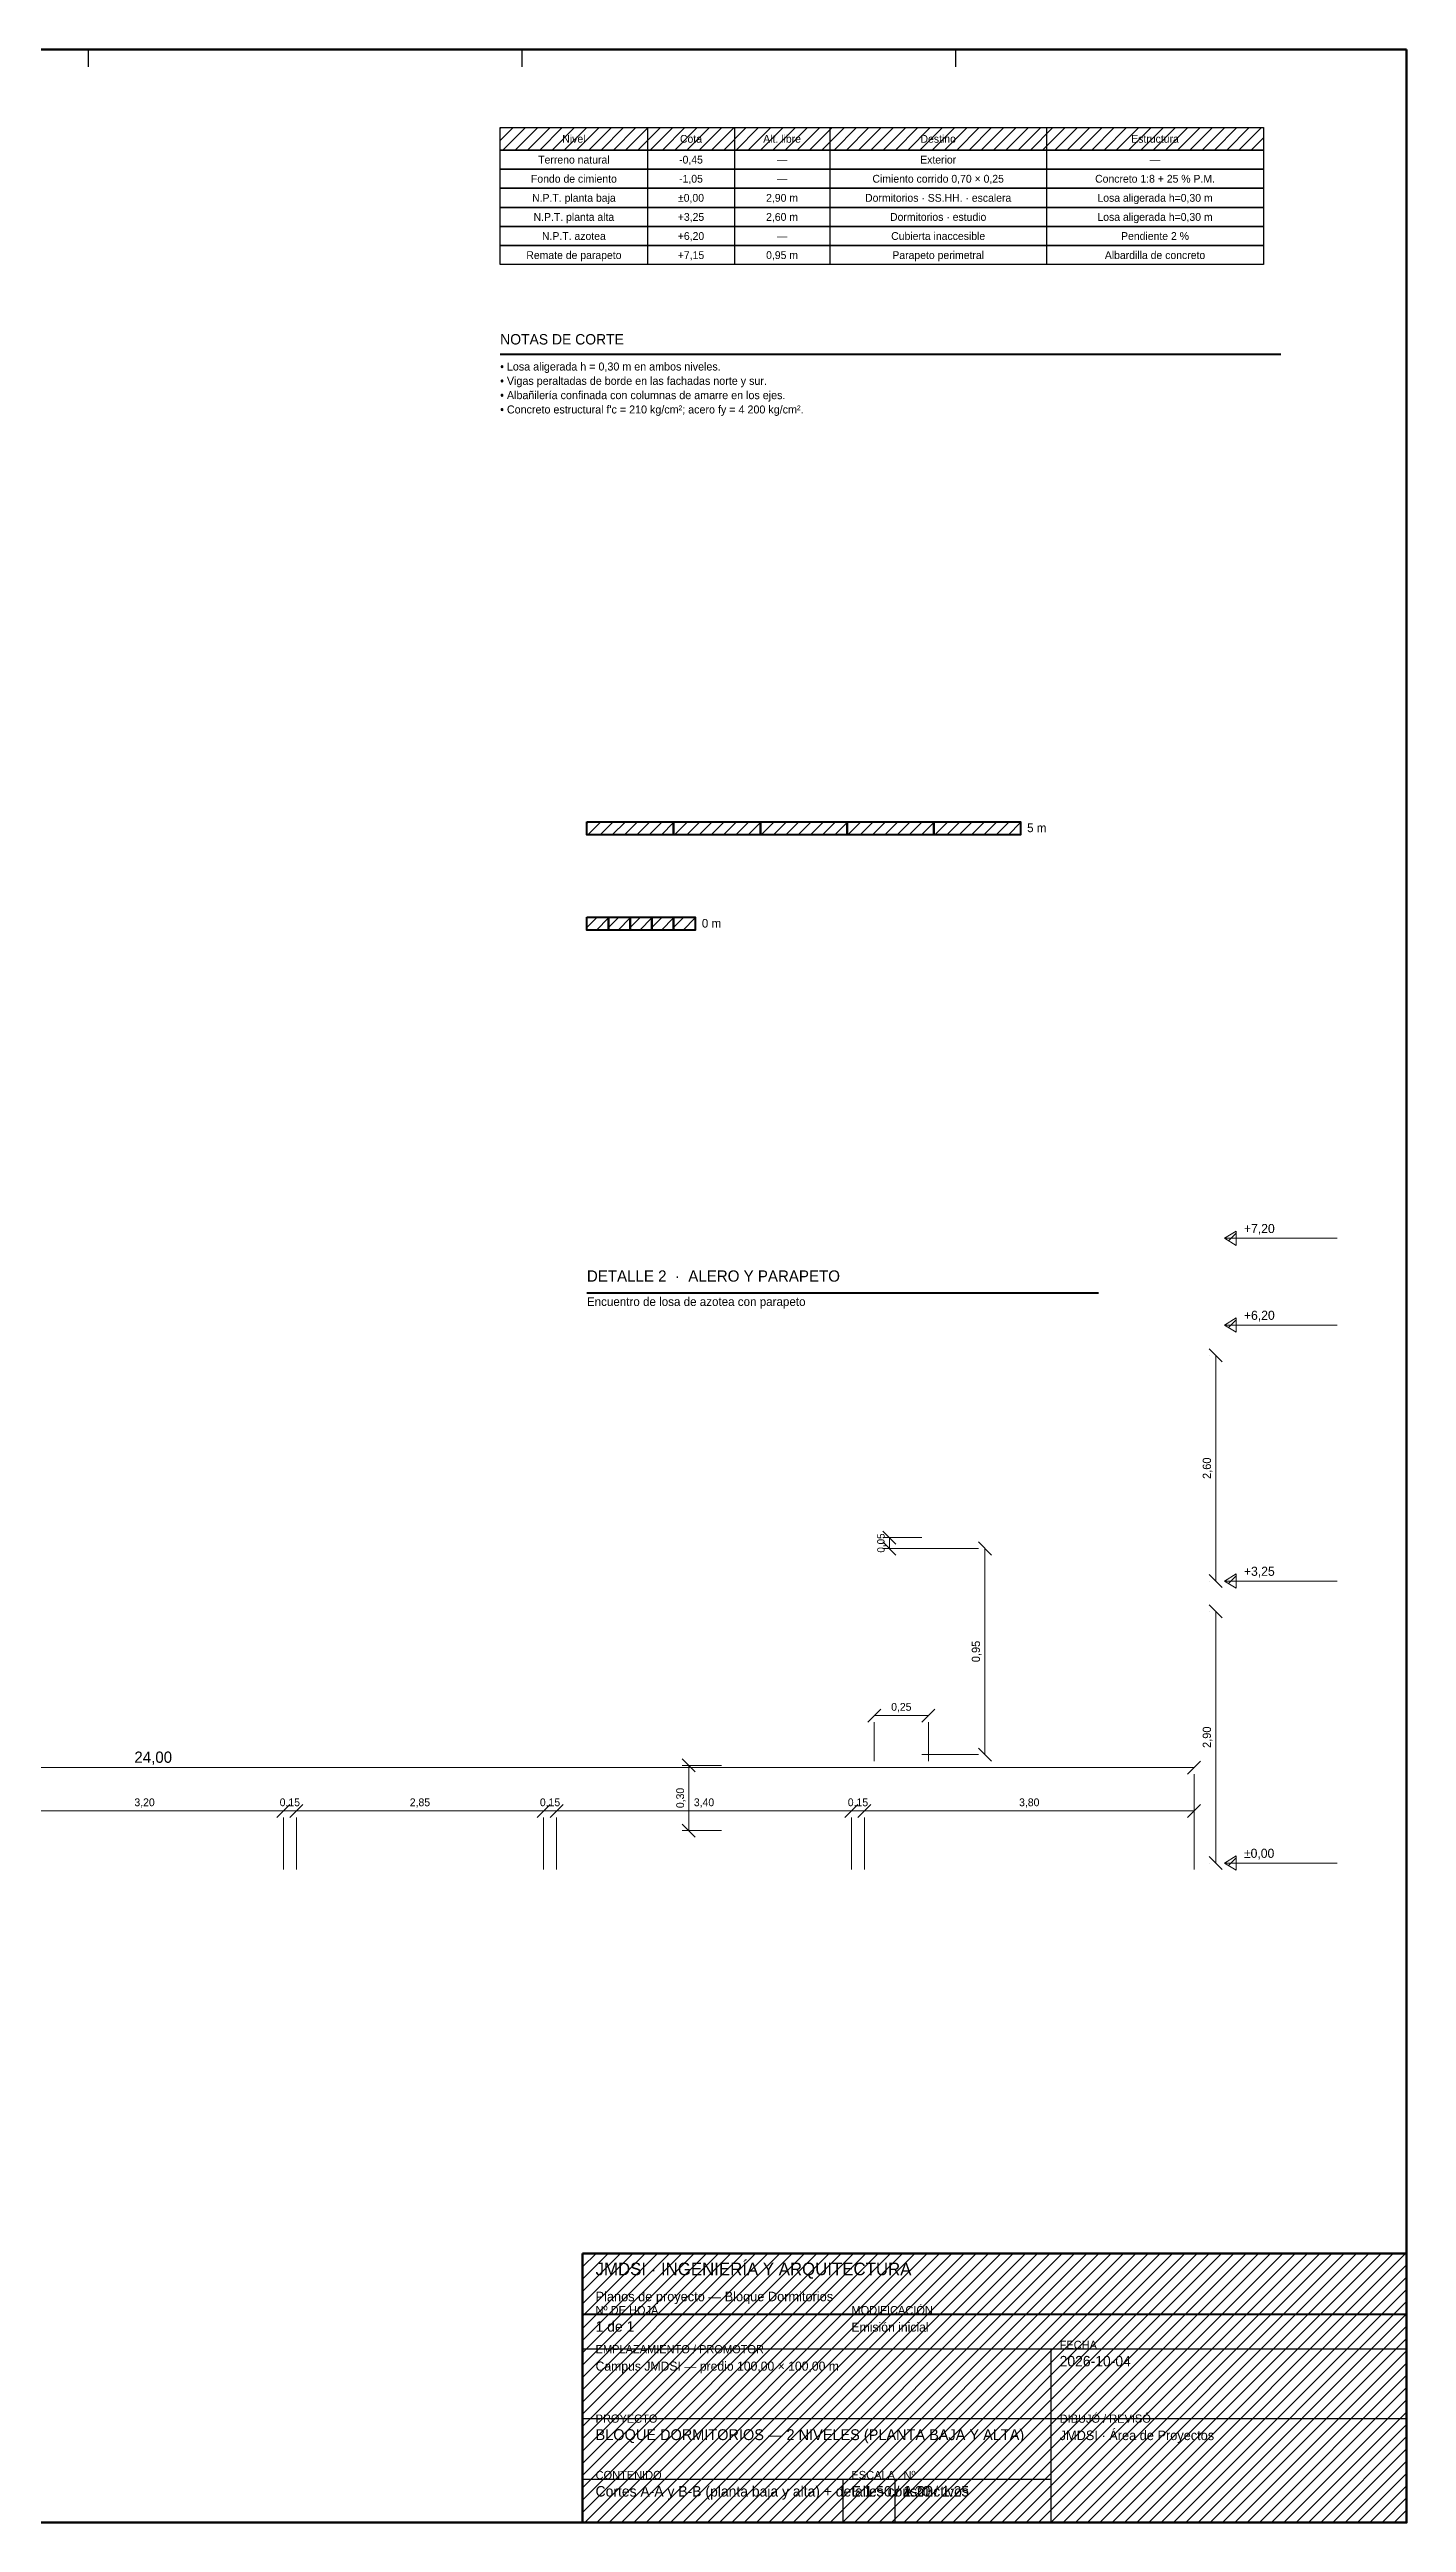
# Model space of a CAD drawing. Header units: metres. Extents: x -1.4 to 41.5, y -29.1 to 7.4.
# Drawn here: x 25.8 to 41.45, y -29.1 to -0.6 of the extents above; entities that cross this region are included whole.
import ezdxf
from ezdxf.enums import TextEntityAlignment as Align

# ---------------------------------------------------------------- set-up
doc = ezdxf.new("R2010")
doc.units = ezdxf.units.M
for name, color, linetype, lineweight in [('cota', 7, 'CONTINUOUS', 13), ('cota-texto', 7, 'CONTINUOUS', 5), ('hatch', 7, 'CONTINUOUS', 9), ('marco', 7, 'CONTINUOUS', 70), ('marco-fino', 7, 'CONTINUOUS', 25), ('marco-medio', 7, 'CONTINUOUS', 40), ('nivel', 7, 'CONTINUOUS', 20), ('sombra', 7, 'CONTINUOUS', 5), ('texto', 7, 'CONTINUOUS', 5), ('texto-suave', 7, 'CONTINUOUS', 5)]:
    doc.layers.add(name, color=color, linetype=linetype, lineweight=lineweight)

msp = doc.modelspace()

# ---------------------------------------------------------------- linework, layer by layer
at = {"layer": 'cota'}
for p, q in [((39.175, -15.575), (39.325, -15.725)), ((39.175, -15.65), (39.175, -15.65)), ((39.25, -18.25), (39.25, -15.65)), ((35.413, -17.675), (35.562, -17.825)), ((35.863, -17.75), (35.413, -17.75)), ((35.413, -17.8), (35.562, -17.95)), ((35.863, -17.875), (35.413, -17.875)), ((35.488, -17.875), (35.488, -17.75)), ((35.863, -17.875), (36.513, -17.875)), ((36.513, -17.8), (36.663, -17.95)), ((36.587, -20.25), (36.587, -17.875)), ((39.175, -18.175), (39.325, -18.325)), ((39.175, -18.25), (39.175, -18.25)), ((39.175, -18.525), (39.325, -18.675)), ((39.175, -18.6), (39.175, -18.6)), ((39.25, -21.5), (39.25, -18.6)), ((35.238, -19.875), (35.388, -19.725)), ((35.312, -19.8), (35.938, -19.8)), ((35.312, -20.325), (35.312, -19.875)), ((35.863, -19.875), (36.013, -19.725)), ((35.938, -20.325), (35.938, -19.875)), ((36.513, -20.175), (36.663, -20.325)), ((15, -20.4), (39, -20.4)), ((33.1, -20.3), (33.25, -20.45)), ((33.55, -20.375), (33.1, -20.375)), ((33.175, -21.125), (33.175, -20.375)), ((35.863, -20.25), (36.513, -20.25)), ((38.925, -20.475), (39.075, -20.325)), ((39, -21.575), (39, -20.475)), ((25.3, -20.9), (28.5, -20.9)), ((28.425, -20.975), (28.575, -20.825)), ((28.425, -20.975), (28.575, -20.825)), ((28.5, -20.9), (28.65, -20.9)), ((28.5, -21.575), (28.5, -20.975)), ((28.5, -21.575), (28.5, -20.975)), ((28.575, -20.975), (28.725, -20.825)), ((28.575, -20.975), (28.725, -20.825)), ((28.65, -20.9), (31.5, -20.9)), ((28.65, -21.575), (28.65, -20.975)), ((28.65, -21.575), (28.65, -20.975)), ((31.425, -20.975), (31.575, -20.825)), ((31.425, -20.975), (31.575, -20.825)), ((31.5, -20.9), (31.65, -20.9)), ((31.5, -21.575), (31.5, -20.975)), ((31.5, -21.575), (31.5, -20.975)), ((31.575, -20.975), (31.725, -20.825)), ((31.575, -20.975), (31.725, -20.825)), ((31.65, -20.9), (35.05, -20.9)), ((31.65, -21.575), (31.65, -20.975)), ((31.65, -21.575), (31.65, -20.975)), ((33.1, -21.05), (33.25, -21.2)), ((34.975, -20.975), (35.125, -20.825)), ((34.975, -20.975), (35.125, -20.825)), ((35.05, -20.9), (35.2, -20.9)), ((35.05, -21.575), (35.05, -20.975)), ((35.05, -21.575), (35.05, -20.975)), ((35.125, -20.975), (35.275, -20.825)), ((35.125, -20.975), (35.275, -20.825)), ((35.2, -20.9), (39, -20.9)), ((35.2, -21.575), (35.2, -20.975)), ((35.2, -21.575), (35.2, -20.975)), ((38.925, -20.975), (39.075, -20.825)), ((39, -21.575), (39, -20.975)), ((33.55, -21.125), (33.1, -21.125)), ((39.175, -21.425), (39.325, -21.575)), ((39.175, -21.5), (39.175, -21.5))]:
    msp.add_line(p, q, dxfattribs=at)
at = {"layer": 'hatch'}
for p, q in [((31, -1.65), (31.15, -1.5)), ((31, -1.509), (31.009, -1.5)), ((31.032, -1.76), (31.292, -1.5)), ((31.173, -1.76), (31.433, -1.5)), ((31.315, -1.76), (31.575, -1.5)), ((31.456, -1.76), (31.716, -1.5)), ((31.598, -1.76), (31.858, -1.5)), ((31.739, -1.76), (31.999, -1.5)), ((31.88, -1.76), (32.14, -1.5)), ((32.022, -1.76), (32.282, -1.5)), ((32.163, -1.76), (32.423, -1.5)), ((32.305, -1.76), (32.565, -1.5)), ((32.446, -1.76), (32.706, -1.5)), ((32.588, -1.76), (32.848, -1.5)), ((32.729, -1.76), (32.989, -1.5)), ((32.87, -1.76), (33.13, -1.5)), ((33.012, -1.76), (33.272, -1.5)), ((33.153, -1.76), (33.413, -1.5)), ((33.295, -1.76), (33.555, -1.5)), ((33.436, -1.76), (33.696, -1.5)), ((33.577, -1.76), (33.837, -1.5)), ((33.719, -1.76), (33.979, -1.5)), ((33.86, -1.76), (34.12, -1.5)), ((34.002, -1.76), (34.262, -1.5)), ((34.143, -1.76), (34.403, -1.5)), ((34.285, -1.76), (34.545, -1.5)), ((34.426, -1.76), (34.686, -1.5)), ((34.567, -1.76), (34.827, -1.5)), ((34.709, -1.76), (34.969, -1.5)), ((34.85, -1.76), (35.11, -1.5)), ((34.992, -1.76), (35.252, -1.5)), ((35.133, -1.76), (35.393, -1.5)), ((35.275, -1.76), (35.535, -1.5)), ((35.416, -1.76), (35.676, -1.5)), ((35.557, -1.76), (35.817, -1.5)), ((35.699, -1.76), (35.959, -1.5)), ((35.84, -1.76), (36.1, -1.5)), ((35.982, -1.76), (36.242, -1.5)), ((36.123, -1.76), (36.383, -1.5)), ((36.264, -1.76), (36.524, -1.5)), ((36.406, -1.76), (36.666, -1.5)), ((36.547, -1.76), (36.807, -1.5)), ((36.689, -1.76), (36.949, -1.5)), ((36.83, -1.76), (37.09, -1.5)), ((36.972, -1.76), (37.232, -1.5)), ((37.113, -1.76), (37.373, -1.5)), ((37.254, -1.76), (37.514, -1.5)), ((37.396, -1.76), (37.656, -1.5)), ((37.537, -1.76), (37.797, -1.5)), ((37.679, -1.76), (37.939, -1.5)), ((37.82, -1.76), (38.08, -1.5)), ((37.962, -1.76), (38.222, -1.5)), ((38.103, -1.76), (38.363, -1.5)), ((38.244, -1.76), (38.504, -1.5)), ((38.386, -1.76), (38.646, -1.5)), ((38.527, -1.76), (38.787, -1.5)), ((38.669, -1.76), (38.929, -1.5)), ((38.81, -1.76), (39.07, -1.5)), ((38.951, -1.76), (39.211, -1.5)), ((39.093, -1.76), (39.353, -1.5)), ((39.234, -1.76), (39.494, -1.5)), ((39.376, -1.76), (39.636, -1.5)), ((39.517, -1.76), (39.777, -1.5)), ((39.659, -1.76), (39.8, -1.619)), ((32, -9.519), (32.019, -9.5)), ((32.01, -9.65), (32.16, -9.5)), ((32.151, -9.65), (32.301, -9.5)), ((32.293, -9.65), (32.443, -9.5)), ((32.434, -9.65), (32.584, -9.5)), ((32.576, -9.65), (32.726, -9.5)), ((32.717, -9.65), (32.867, -9.5)), ((32.859, -9.65), (33, -9.509)), ((33, -9.519), (33.019, -9.5)), ((33.01, -9.65), (33.16, -9.5)), ((33.151, -9.65), (33.301, -9.5)), ((33.293, -9.65), (33.443, -9.5)), ((33.434, -9.65), (33.584, -9.5)), ((33.576, -9.65), (33.726, -9.5)), ((33.717, -9.65), (33.867, -9.5)), ((33.859, -9.65), (34, -9.509)), ((34, -9.519), (34.019, -9.5)), ((34.01, -9.65), (34.16, -9.5)), ((34.151, -9.65), (34.301, -9.5)), ((34.293, -9.65), (34.443, -9.5)), ((34.434, -9.65), (34.584, -9.5)), ((34.576, -9.65), (34.726, -9.5)), ((34.717, -9.65), (34.867, -9.5)), ((34.859, -9.65), (35, -9.509)), ((35, -9.519), (35.019, -9.5)), ((35.01, -9.65), (35.16, -9.5)), ((35.151, -9.65), (35.301, -9.5)), ((35.293, -9.65), (35.443, -9.5)), ((35.434, -9.65), (35.584, -9.5)), ((35.576, -9.65), (35.726, -9.5)), ((35.717, -9.65), (35.867, -9.5)), ((35.859, -9.65), (36, -9.509)), ((36, -9.519), (36.019, -9.5)), ((36.01, -9.65), (36.16, -9.5)), ((36.151, -9.65), (36.301, -9.5)), ((36.293, -9.65), (36.443, -9.5)), ((36.434, -9.65), (36.584, -9.5)), ((36.576, -9.65), (36.726, -9.5)), ((36.717, -9.65), (36.867, -9.5)), ((36.859, -9.65), (37, -9.509)), ((32, -10.717), (32.117, -10.6)), ((32.109, -10.75), (32.25, -10.609)), ((32.25, -10.717), (32.367, -10.6)), ((32.359, -10.75), (32.5, -10.609)), ((32.5, -10.717), (32.617, -10.6)), ((32.609, -10.75), (32.75, -10.609)), ((32.75, -10.717), (32.867, -10.6)), ((32.859, -10.75), (33, -10.609)), ((33, -10.717), (33.117, -10.6)), ((33.109, -10.75), (33.25, -10.609)), ((39.397, -14.329), (39.485, -14.241)), ((39.397, -15.329), (39.485, -15.241)), ((39.397, -18.279), (39.485, -18.191)), ((39.397, -21.529), (39.485, -21.441)), ((31.95, -28.983), (34.933, -26)), ((31.95, -28.842), (34.792, -26)), ((31.95, -28.701), (34.651, -26)), ((31.95, -28.559), (34.509, -26)), ((31.95, -28.418), (34.368, -26)), ((31.95, -28.276), (34.226, -26)), ((31.95, -28.135), (34.085, -26)), ((31.95, -27.993), (33.943, -26)), ((31.95, -27.852), (33.802, -26)), ((31.95, -27.711), (33.661, -26)), ((31.95, -27.569), (33.519, -26)), ((31.95, -27.428), (33.378, -26)), ((31.95, -27.286), (33.236, -26)), ((31.95, -27.145), (33.095, -26)), ((31.95, -27.003), (32.953, -26)), ((31.95, -26.862), (32.812, -26)), ((31.95, -26.721), (32.671, -26)), ((31.95, -26.579), (32.529, -26)), ((31.95, -26.438), (32.388, -26)), ((31.95, -26.296), (32.246, -26)), ((31.95, -26.155), (32.105, -26)), ((31.95, -26.013), (31.963, -26)), ((31.975, -29.1), (35.075, -26)), ((32.116, -29.1), (35.216, -26)), ((32.258, -29.1), (35.358, -26)), ((32.399, -29.1), (35.499, -26)), ((32.54, -29.1), (35.64, -26)), ((32.682, -29.1), (35.782, -26)), ((32.823, -29.1), (35.923, -26)), ((32.965, -29.1), (36.065, -26)), ((33.106, -29.1), (36.206, -26)), ((33.248, -29.1), (36.348, -26)), ((33.389, -29.1), (36.489, -26)), ((33.53, -29.1), (36.63, -26)), ((33.672, -29.1), (36.772, -26)), ((33.813, -29.1), (36.913, -26)), ((33.955, -29.1), (37.055, -26)), ((34.096, -29.1), (37.196, -26)), ((34.238, -29.1), (37.338, -26)), ((34.379, -29.1), (37.479, -26)), ((34.52, -29.1), (37.62, -26)), ((34.662, -29.1), (37.762, -26)), ((34.803, -29.1), (37.903, -26)), ((34.945, -29.1), (38.045, -26)), ((35.086, -29.1), (38.186, -26)), ((35.227, -29.1), (38.327, -26)), ((35.369, -29.1), (38.469, -26)), ((35.51, -29.1), (38.61, -26)), ((35.652, -29.1), (38.752, -26)), ((35.793, -29.1), (38.893, -26)), ((35.935, -29.1), (39.035, -26)), ((36.076, -29.1), (39.176, -26)), ((36.217, -29.1), (39.317, -26)), ((36.359, -29.1), (39.459, -26)), ((36.5, -29.1), (39.6, -26)), ((36.642, -29.1), (39.742, -26)), ((36.783, -29.1), (39.883, -26)), ((36.925, -29.1), (40.025, -26)), ((37.066, -29.1), (40.166, -26)), ((37.207, -29.1), (40.307, -26)), ((37.349, -29.1), (40.449, -26)), ((37.49, -29.1), (40.59, -26)), ((37.632, -29.1), (40.732, -26)), ((37.773, -29.1), (40.873, -26)), ((37.914, -29.1), (41.014, -26)), ((38.056, -29.1), (41.156, -26)), ((38.197, -29.1), (41.297, -26)), ((38.339, -29.1), (41.439, -26)), ((38.48, -29.1), (41.45, -26.13)), ((38.622, -29.1), (41.45, -26.272)), ((38.763, -29.1), (41.45, -26.413)), ((38.904, -29.1), (41.45, -26.554)), ((39.046, -29.1), (41.45, -26.696)), ((39.187, -29.1), (41.45, -26.837)), ((39.329, -29.1), (41.45, -26.979)), ((39.47, -29.1), (41.45, -27.12)), ((39.612, -29.1), (41.45, -27.262)), ((39.753, -29.1), (41.45, -27.403)), ((39.894, -29.1), (41.45, -27.544)), ((40.036, -29.1), (41.45, -27.686)), ((40.177, -29.1), (41.45, -27.827)), ((40.319, -29.1), (41.45, -27.969)), ((40.46, -29.1), (41.45, -28.11)), ((40.601, -29.1), (41.45, -28.251)), ((40.743, -29.1), (41.45, -28.393)), ((40.884, -29.1), (41.45, -28.534)), ((41.026, -29.1), (41.45, -28.676)), ((41.167, -29.1), (41.45, -28.817)), ((41.309, -29.1), (41.45, -28.959))]:
    msp.add_line(p, q, dxfattribs=at)
at = {"layer": 'marco'}
for p, q in [((1.25, -0.6), (41.45, -0.6)), ((41.45, -0.6), (41.45, -29.1)), ((41.45, -29.1), (1.25, -29.1))]:
    msp.add_line(p, q, dxfattribs=at)
msp.add_lwpolyline([(31.95, -26), (41.45, -26), (41.45, -29.1), (31.95, -29.1)], close=True, dxfattribs=at)
at = {"layer": 'marco-fino'}
for p, q in [((26.25, -0.6), (26.25, -0.8)), ((31.25, -0.6), (31.25, -0.8)), ((36.25, -0.6), (36.25, -0.8)), ((32.7, -1.5), (32.7, -1.76)), ((33.7, -1.5), (33.7, -1.76)), ((34.8, -1.5), (34.8, -1.76)), ((37.3, -1.5), (37.3, -1.76)), ((32.7, -1.76), (32.7, -1.98)), ((32.7, -1.98), (32.7, -2.2)), ((33.7, -1.76), (33.7, -1.98)), ((33.7, -1.98), (33.7, -2.2)), ((34.8, -1.76), (34.8, -1.98)), ((34.8, -1.98), (34.8, -2.2)), ((37.3, -1.76), (37.3, -1.98)), ((37.3, -1.98), (37.3, -2.2)), ((32.7, -2.2), (32.7, -2.42)), ((33.7, -2.2), (33.7, -2.42)), ((34.8, -2.2), (34.8, -2.42)), ((37.3, -2.2), (37.3, -2.42)), ((32.7, -2.42), (32.7, -2.64)), ((33.7, -2.42), (33.7, -2.64)), ((34.8, -2.42), (34.8, -2.64)), ((37.3, -2.42), (37.3, -2.64)), ((32.7, -2.64), (32.7, -2.86)), ((33.7, -2.64), (33.7, -2.86)), ((34.8, -2.64), (34.8, -2.86)), ((37.3, -2.64), (37.3, -2.86)), ((32.7, -2.86), (32.7, -3.08)), ((33.7, -2.86), (33.7, -3.08)), ((34.8, -2.86), (34.8, -3.08)), ((37.3, -2.86), (37.3, -3.08)), ((31.95, -27.1), (41.45, -27.1)), ((37.35, -27.1), (37.35, -29.1)), ((31.95, -27.9), (41.45, -27.9)), ((31.95, -28.6), (37.35, -28.6)), ((34.95, -28.6), (34.95, -29.1)), ((35.55, -28.6), (35.55, -29.1))]:
    msp.add_line(p, q, dxfattribs=at)
for points in [[(31, -1.5), (39.8, -1.5), (39.8, -1.76), (31, -1.76)], [(31, -1.5), (39.8, -1.5), (39.8, -1.76), (31, -1.76)], [(31, -1.76), (39.8, -1.76), (39.8, -1.98), (31, -1.98)], [(31, -1.98), (39.8, -1.98), (39.8, -2.2), (31, -2.2)], [(31, -2.2), (39.8, -2.2), (39.8, -2.42), (31, -2.42)], [(31, -2.42), (39.8, -2.42), (39.8, -2.64), (31, -2.64)], [(31, -2.64), (39.8, -2.64), (39.8, -2.86), (31, -2.86)], [(31, -2.86), (39.8, -2.86), (39.8, -3.08), (31, -3.08)]]:
    msp.add_lwpolyline(points, close=True, dxfattribs=at)
at = {"layer": 'marco-medio'}
for p, q in [((31, -4.11), (40, -4.11)), ((32, -14.93), (37.9, -14.93)), ((31.95, -26.7), (41.45, -26.7))]:
    msp.add_line(p, q, dxfattribs=at)
for points in [[(32, -9.5), (33, -9.5), (33, -9.65), (32, -9.65)], [(32, -9.5), (33, -9.5), (33, -9.65), (32, -9.65)], [(33, -9.5), (34, -9.5), (34, -9.65), (33, -9.65)], [(34, -9.5), (35, -9.5), (35, -9.65), (34, -9.65)], [(34, -9.5), (35, -9.5), (35, -9.65), (34, -9.65)], [(35, -9.5), (36, -9.5), (36, -9.65), (35, -9.65)], [(36, -9.5), (37, -9.5), (37, -9.65), (36, -9.65)], [(36, -9.5), (37, -9.5), (37, -9.65), (36, -9.65)], [(32, -10.6), (32.25, -10.6), (32.25, -10.75), (32, -10.75)], [(32, -10.6), (32.25, -10.6), (32.25, -10.75), (32, -10.75)], [(32.25, -10.6), (32.5, -10.6), (32.5, -10.75), (32.25, -10.75)], [(32.5, -10.6), (32.75, -10.6), (32.75, -10.75), (32.5, -10.75)], [(32.5, -10.6), (32.75, -10.6), (32.75, -10.75), (32.5, -10.75)], [(32.75, -10.6), (33, -10.6), (33, -10.75), (32.75, -10.75)], [(33, -10.6), (33.25, -10.6), (33.25, -10.75), (33, -10.75)], [(33, -10.6), (33.25, -10.6), (33.25, -10.75), (33, -10.75)]]:
    msp.add_lwpolyline(points, close=True, dxfattribs=at)
at = {"layer": 'nivel'}
for p, q in [((39.35, -14.3), (40.65, -14.3)), ((39.35, -15.3), (40.65, -15.3)), ((39.35, -18.25), (40.65, -18.25)), ((39.35, -21.5), (40.65, -21.5))]:
    msp.add_line(p, q, dxfattribs=at)
for points in [[(39.35, -14.3), (39.485, -14.218), (39.485, -14.383)], [(39.35, -14.3), (39.485, -14.218), (39.485, -14.383)], [(39.35, -15.3), (39.485, -15.218), (39.485, -15.383)], [(39.35, -15.3), (39.485, -15.218), (39.485, -15.383)], [(39.35, -18.25), (39.485, -18.168), (39.485, -18.332)], [(39.35, -18.25), (39.485, -18.168), (39.485, -18.332)], [(39.35, -21.5), (39.485, -21.418), (39.485, -21.582)], [(39.35, -21.5), (39.485, -21.418), (39.485, -21.582)]]:
    msp.add_lwpolyline(points, close=True, dxfattribs=at)
at = {"layer": 'sombra'}
for points in [[(31, -1.5), (39.8, -1.5), (39.8, -1.76), (31, -1.76)], [(33, -9.5), (34, -9.5), (34, -9.65), (33, -9.65)], [(35, -9.5), (36, -9.5), (36, -9.65), (35, -9.65)], [(32.25, -10.6), (32.5, -10.6), (32.5, -10.75), (32.25, -10.75)], [(32.75, -10.6), (33, -10.6), (33, -10.75), (32.75, -10.75)], [(31.95, -26), (41.45, -26), (41.45, -29.1), (31.95, -29.1)]]:
    msp.add_lwpolyline(points, close=True, dxfattribs=at)

# ---------------------------------------------------------------- texts
at = {"layer": 'cota-texto'}
for s, height, p in [('2,60', 0.095, (39.195, -16.95)), ('0,05', 0.085, (35.432, -17.812)), ('0,95', 0.095, (36.532, -19.062)), ('2,90', 0.095, (39.195, -20.05)), ('0,30', 0.09, (33.12, -20.75))]:
    msp.add_text(s, height=height, rotation=90, dxfattribs=at).set_placement(p, align=Align.CENTER)
for s, height, p in [('0,25', 0.09, (35.625, -19.745)), ('24,00', 0.13, (27, -20.345)), ('3,20', 0.09, (26.9, -20.845)), ('0,15', 0.09, (28.575, -20.845)), ('2,85', 0.09, (30.075, -20.845)), ('0,15', 0.09, (31.575, -20.845)), ('3,40', 0.09, (33.35, -20.845)), ('0,15', 0.09, (35.125, -20.845)), ('3,80', 0.09, (37.1, -20.845))]:
    msp.add_text(s, height=height, dxfattribs=at).set_placement(p, align=Align.CENTER)
at = {"layer": 'texto'}
for s, p in [('Nivel', (31.85, -1.675)), ('Cota', (33.2, -1.675)), ('Alt. libre', (34.25, -1.675)), ('Destino', (36.05, -1.675)), ('Estructura', (38.55, -1.675)), ('Terreno natural', (31.85, -1.915)), ('-0,45', (33.2, -1.915)), ('—', (34.25, -1.915)), ('Exterior', (36.05, -1.915)), ('—', (38.55, -1.915)), ('Fondo de cimiento', (31.85, -2.135)), ('N.P.T. planta baja', (31.85, -2.355)), ('±0,00', (33.2, -2.355)), ('-1,05', (33.2, -2.135)), ('2,90 m', (34.25, -2.355)), ('—', (34.25, -2.135)), ('Dormitorios · SS.HH. · escalera', (36.05, -2.355)), ('Cimiento corrido 0,70 × 0,25', (36.05, -2.135)), ('Concreto 1:8 + 25 % P.M.', (38.55, -2.135)), ('Losa aligerada h=0,30 m', (38.55, -2.355)), ('N.P.T. planta alta', (31.85, -2.575)), ('+3,25', (33.2, -2.575)), ('2,60 m', (34.25, -2.575)), ('Dormitorios · estudio', (36.05, -2.575)), ('Losa aligerada h=0,30 m', (38.55, -2.575)), ('N.P.T. azotea', (31.85, -2.795)), ('+6,20', (33.2, -2.795)), ('—', (34.25, -2.795)), ('Cubierta inaccesible', (36.05, -2.795)), ('Pendiente 2 %', (38.55, -2.795)), ('Remate de parapeto', (31.85, -3.015)), ('+7,15', (33.2, -3.015)), ('0,95 m', (34.25, -3.015)), ('Parapeto perimetral', (36.05, -3.015)), ('Albardilla de concreto', (38.55, -3.015))]:
    msp.add_text(s, height=0.09, dxfattribs=at).set_placement(p, align=Align.CENTER)
for s, height, p in [('NOTAS DE CORTE', 0.12, (31, -4)), ('• Losa aligerada h = 0,30 m en ambos niveles.', 0.0925, (31, -4.3)), ('• Vigas peraltadas de borde en las fachadas norte y sur.', 0.0925, (31, -4.465)), ('• Albañilería confinada con columnas de amarre en los ejes.', 0.0925, (31, -4.63)), ("• Concreto estructural f'c = 210 kg/cm²; acero fy = 4 200 kg/cm².", 0.0925, (31, -4.795)), ('5 m', 0.1, (37.075, -9.62)), ('0 m', 0.1, (33.325, -10.72)), ('+7,20', 0.105, (39.575, -14.24)), ('DETALLE 2  ·  ALERO Y PARAPETO', 0.13, (32, -14.8)), ('+6,20', 0.105, (39.575, -15.24)), ('+3,25', 0.105, (39.575, -18.19)), ('±0,00', 0.105, (39.575, -21.44)), ('JMDSI · INGENIERÍA Y ARQUITECTURA', 0.145, (32.1, -26.25)), ('1 de 1', 0.12, (32.1, -26.9)), ('Emisión inicial', 0.105, (35.05, -26.9)), ('Campus JMDSI — predio 100,00 × 100,00 m', 0.105, (32.1, -27.35)), ('2026-10-04', 0.12, (37.45, -27.3)), ('BLOQUE DORMITORIOS — 2 NIVELES (PLANTA BAJA Y ALTA)', 0.125, (32.1, -28.15)), ('JMDSI · Área de Proyectos', 0.11, (37.45, -28.15)), ('Cortes A-A y B-B (planta baja y alta) + detalles constructivos', 0.12, (32.1, -28.8)), ('E 1:50 / 1:20 / 1:25', 0.12, (35.05, -28.8)), ('A-03', 0.12, (35.65, -28.8))]:
    msp.add_text(s, height=height, dxfattribs=at).set_placement(p)
at = {"layer": 'texto-suave'}
for s, height, p in [('Encuentro de losa de azotea con parapeto', 0.1, (32, -15.08)), ('Planos de proyecto — Bloque Dormitorios', 0.11, (32.1, -26.55)), ('Nº DE HOJA', 0.095, (32.1, -26.7)), ('MODIFICACIÓN', 0.095, (35.05, -26.7)), ('EMPLAZAMIENTO / PROMOTOR', 0.095, (32.1, -27.15)), ('FECHA', 0.095, (37.45, -27.1)), ('PROYECTO', 0.095, (32.1, -27.95)), ('DIBUJÓ / REVISÓ', 0.095, (37.45, -27.95)), ('CONTENIDO', 0.095, (32.1, -28.6)), ('ESCALA', 0.095, (35.05, -28.6)), ('Nº', 0.095, (35.65, -28.6))]:
    msp.add_text(s, height=height, dxfattribs=at).set_placement(p)

doc.saveas('drawing.dxf')
